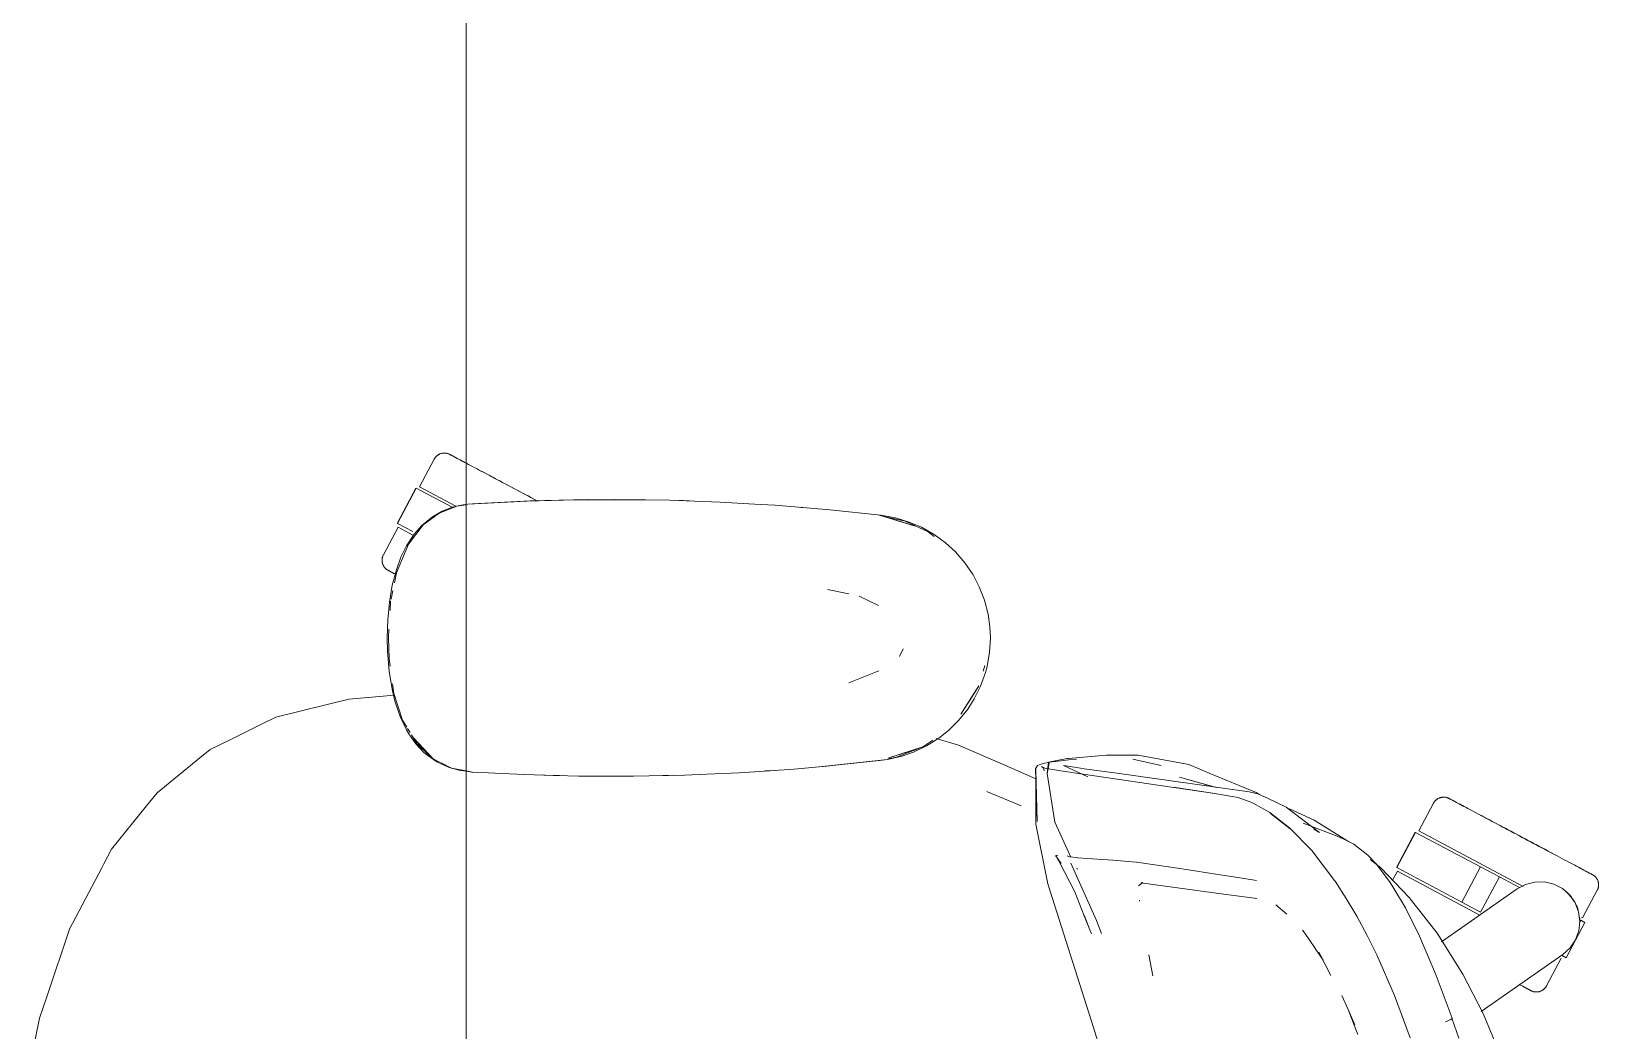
# Model space of a CAD drawing. Header units: millimetres. Extents: x 79795 to 317870, y -36033 to 97293.
# Drawn here: x 168451 to 169001, y 17130 to 17480 of the extents above; entities that cross this region are included whole.
import ezdxf

# ---------------------------------------------------------------- set-up
doc = ezdxf.new("R2010")
doc.units = ezdxf.units.MM
doc.header["$MEASUREMENT"] = 0
doc.layers.add('G-IMPT', color=8, linetype='CONTINUOUS', lineweight=9)
doc.layers.add('I-FURN', color=8, linetype='CONTINUOUS', lineweight=9)

msp = doc.modelspace()

# ---------------------------------------------------------------- linework, layer by layer
at = {"layer": 'G-IMPT'}
for p, q in [((168626.17, 17315.7), (168604.38, 17314.61)), ((168624.96, 17315.66), (168604.38, 17314.61)), ((168626.17, 17315.7), (168605.99, 17314.73)), ((168646.36, 17316.17), (168624.96, 17315.66)), ((168636.52, 17316), (168624.96, 17315.66)), ((168624.96, 17315.66), (168626.17, 17315.7)), ((168646.36, 17316.17), (168626.17, 17315.7)), ((168636.52, 17316), (168655.75, 17316.21)), ((168646.36, 17316.17), (168636.52, 17316)), ((168666.54, 17316.12), (168636.52, 17316)), ((168644.32, 17316.15), (168642.41, 17316.07)), ((168647.26, 17316.12), (168644.32, 17316.15)), ((168666.54, 17316.12), (168646.36, 17316.17)), ((168666.54, 17316.12), (168655.75, 17316.21)), ((168666.54, 17316.12), (168674.96, 17315.95)), ((168686.72, 17315.57), (168674.96, 17315.95)), ((168679.9, 17315.82), (168678.4, 17315.83)), ((168681.83, 17315.71), (168679.9, 17315.82)), ((168686.72, 17315.57), (168692.74, 17315.31)), ((168706.88, 17314.5), (168692.74, 17315.31)), ((168591.92, 17310.2), (168588.18, 17307.12)), ((168594.32, 17311.49), (168588.7, 17307.32)), ((168595.35, 17312.16), (168591.92, 17310.2)), ((168600.52, 17313.9), (168594.32, 17311.49)), ((168595.35, 17312.16), (168599, 17313.55)), ((168600.34, 17313.92), (168599, 17313.55)), ((168600.34, 17313.92), (168602.74, 17314.36)), ((168600.52, 17313.9), (168603.69, 17314.38)), ((168604.38, 17314.61), (168602.74, 17314.36)), ((168604.38, 17314.61), (168605.99, 17314.73)), ((168711.97, 17314.18), (168706.88, 17314.5)), ((168711.97, 17314.18), (168727.03, 17312.93)), ((168720.15, 17313.53), (168721.83, 17313.36)), ((168727.03, 17312.93), (168731.16, 17312.58)), ((168731.16, 17312.58), (168749.08, 17310.68)), ((168748.57, 17310.68), (168761.03, 17306.85)), ((168748.57, 17310.68), (168751.88, 17309.76)), ((168749.08, 17310.68), (168754.12, 17309.78)), ((168757.54, 17308.63), (168749.13, 17310.55)), ((168761.03, 17306.85), (168751.88, 17309.76)), ((168758.99, 17308.32), (168754.12, 17309.78)), ((168582.86, 17300.03), (168585.51, 17304.08)), ((168588.7, 17307.32), (168583.48, 17300.53)), ((168585.51, 17304.08), (168588.18, 17307.12)), ((168757.54, 17308.63), (168765.6, 17304.9)), ((168763.23, 17306.51), (168758.99, 17308.32)), ((168763.23, 17306.51), (168767.67, 17303.99)), ((168767.71, 17303.3), (168765.6, 17304.9)), ((168771.75, 17301), (168767.67, 17303.99)), ((168582.86, 17300.03), (168580.88, 17295.96)), ((168583.48, 17300.53), (168581.64, 17296.14)), ((168771.75, 17301), (168775.19, 17297.83)), ((168579.29, 17291.63), (168580.88, 17295.96)), ((168579.32, 17290.51), (168581.64, 17296.14)), ((168778.51, 17294), (168775.19, 17297.83)), ((168781.34, 17289.83), (168778.51, 17294)), ((168579.29, 17291.63), (168577.86, 17286.15)), ((168579.32, 17290.51), (168578.61, 17287.05)), ((168781.34, 17289.83), (168783.53, 17285.67)), ((168576.86, 17280.21), (168577.86, 17286.15)), ((168578.04, 17284.3), (168577.42, 17281.25)), ((168730.37, 17284.71), (168737.8, 17283.14)), ((168748.2, 17279.1), (168741.41, 17282.37)), ((168783.53, 17285.67), (168785.36, 17280.95)), ((168576.86, 17280.21), (168576.3, 17274.06)), ((168577.28, 17280.55), (168577.08, 17277.35)), ((168786.63, 17276.09), (168785.36, 17280.95)), ((168576.12, 17267.73), (168576.3, 17274.06)), ((168786.63, 17276.09), (168787.27, 17271.57)), ((168787.45, 17267.73), (168787.27, 17271.57)), ((168576.2, 17263.22), (168576.12, 17267.73)), ((168576.68, 17270.84), (168576.49, 17267.73)), ((168576.72, 17260.56), (168576.49, 17267.73)), ((168787.45, 17267.73), (168787.15, 17262.69)), ((168576.2, 17263.22), (168576.78, 17255.9)), ((168576.72, 17260.56), (168577.11, 17257.78)), ((168755.82, 17261.68), (168755.52, 17261.23)), ((168756.83, 17263.9), (168755.82, 17261.68)), ((168787.15, 17262.69), (168786.27, 17257.74)), ((168577.9, 17249.14), (168576.78, 17255.9)), ((168737.87, 17252.01), (168748.29, 17256.15)), ((168783.99, 17250.84), (168785.7, 17255.61)), ((168784.91, 17256.05), (168785.52, 17258.08)), ((168786.27, 17257.74), (168785.7, 17255.61)), ((168578.87, 17245.22), (168577.9, 17249.14)), ((168577.98, 17251.59), (168578.45, 17248.3)), ((168783.35, 17250.93), (168777.02, 17240.98)), ((168783.35, 17250.93), (168781.19, 17247.26)), ((168783.99, 17250.84), (168781.75, 17246.33)), ((168537.1, 17239.95), (168555.04, 17244.36)), ((168555.04, 17244.36), (168557.41, 17244.94)), ((168562.7, 17246.24), (168557.41, 17244.94)), ((168578.58, 17247.68), (168562.7, 17246.24)), ((168578.45, 17248.3), (168581.48, 17238.91)), ((168578.87, 17245.22), (168580.61, 17240.13)), ((168781.19, 17247.26), (168777.02, 17240.98)), ((168781.75, 17246.33), (168779.49, 17242.78)), ((168532.73, 17237.81), (168537.1, 17239.95)), ((168580.61, 17240.13), (168582.82, 17235.49)), ((168581.48, 17238.91), (168582.94, 17236.46)), ((168776.3, 17238.8), (168772.69, 17235.25)), ((168776.3, 17238.8), (168779.49, 17242.78)), ((168532.73, 17237.81), (168521.27, 17232.16)), ((168582.82, 17235.49), (168583.62, 17234.12)), ((168583.22, 17235.99), (168584.08, 17234.55)), ((168586.07, 17230.66), (168583.62, 17234.12)), ((168584.56, 17233.76), (168586.44, 17230.61)), ((168585.25, 17232.7), (168586.53, 17231.23)), ((168585.25, 17232.7), (168592.15, 17225.3)), ((168765.06, 17229.9), (168769.38, 17232.63)), ((168772.69, 17235.25), (168769.38, 17232.63)), ((168510.45, 17225.66), (168514.1, 17228.63)), ((168514.1, 17228.63), (168521.27, 17232.16)), ((168588.94, 17227.62), (168586.07, 17230.66)), ((168586.44, 17230.61), (168592.15, 17225.3)), ((168586.66, 17231.07), (168589.74, 17227.54)), ((168588.94, 17227.62), (168590.26, 17226.48)), ((168592.15, 17225.3), (168589.74, 17227.54)), ((168763.74, 17229.51), (168751.88, 17225.69)), ((168761.03, 17228.61), (168751.88, 17225.69)), ((168754.52, 17225.9), (168763.74, 17229.51)), ((168760.48, 17227.71), (168756.35, 17226.26)), ((168765.06, 17229.9), (168760.48, 17227.71)), ((168763.74, 17229.51), (168761.03, 17228.61)), ((168763.74, 17229.51), (168767.31, 17231.93)), ((168776.22, 17230.19), (168768.4, 17232.44)), ((168776.22, 17230.19), (168787.35, 17225.33)), ((168510.45, 17225.66), (168495.5, 17213.49)), ((168593.48, 17224.28), (168590.26, 17226.48)), ((168594.39, 17224.2), (168592.15, 17225.3)), ((168593.48, 17224.28), (168597.8, 17222.29)), ((168594.75, 17224.02), (168598.64, 17222.1)), ((168601.76, 17221.23), (168597.8, 17222.29)), ((168598.64, 17222.1), (168603.69, 17221.16)), ((168708.26, 17221.04), (168718.55, 17221.77)), ((168729.95, 17222.76), (168718.55, 17221.77)), ((168751.38, 17225.11), (168728.43, 17222.65)), ((168728.43, 17222.65), (168748.57, 17224.78)), ((168751.38, 17225.11), (168729.95, 17222.76)), ((168751.38, 17225.11), (168748.57, 17224.78)), ((168751.38, 17225.11), (168756.35, 17226.26)), ((168751.46, 17225.32), (168754.52, 17225.9)), ((168787.35, 17225.33), (168795.18, 17221.91)), ((168795.18, 17221.91), (168803.35, 17218.34)), ((168803.21, 17221.9), (168803.61, 17222.47)), ((168803.21, 17221.9), (168803.4, 17221.03)), ((168803.82, 17203.34), (168803.24, 17221.78)), ((168803.24, 17221.78), (168803.34, 17221.32)), ((168803.98, 17222.96), (168803.61, 17222.47)), ((168803.98, 17222.96), (168804.52, 17223.29)), ((168806.38, 17223.84), (168804.52, 17223.29)), ((168805.87, 17222.24), (168805.37, 17222.64)), ((168806.47, 17222.08), (168805.37, 17222.64)), ((168806.47, 17222.08), (168805.85, 17222.25)), ((168805.85, 17222.25), (168812.11, 17221.14)), ((168806.19, 17221.7), (168805.87, 17222.24)), ((168806.19, 17221.7), (168806.27, 17221.2)), ((168809.66, 17224.37), (168806.38, 17223.84)), ((168807.98, 17223.78), (168807.3, 17220.19)), ((168807.36, 17220.23), (168807.75, 17224.19)), ((168807.98, 17223.78), (168807.36, 17220.23)), ((168810.07, 17224.63), (168807.75, 17224.19)), ((168809.66, 17224.37), (168810.27, 17224.45)), ((168810.07, 17224.63), (168814.32, 17225.44)), ((168814.96, 17224.96), (168810.27, 17224.45)), ((168821.52, 17219.04), (168813.08, 17223.05)), ((168813.08, 17223.05), (168813.95, 17222.9)), ((168813.95, 17222.9), (168818.97, 17222.07)), ((168814.79, 17225.48), (168814.32, 17225.44)), ((168824.12, 17226.29), (168814.79, 17225.48)), ((168814.96, 17224.96), (168817.55, 17225.18)), ((168818.97, 17222.07), (168820.27, 17221.86)), ((168830.93, 17220.42), (168820.27, 17221.86)), ((168824.12, 17226.29), (168828.07, 17226.63)), ((168828.07, 17226.63), (168832.24, 17226.63)), ((168839.21, 17226.6), (168832.24, 17226.63)), ((168837.34, 17225.19), (168846.65, 17223.15)), ((168839.21, 17226.6), (168856.91, 17223.36)), ((168846.65, 17223.15), (168847.23, 17222.99)), ((168856.91, 17223.36), (168860.76, 17221.77)), ((168864.13, 17220.38), (168860.76, 17221.77)), ((168603.69, 17220.99), (168601.76, 17221.23)), ((168603.69, 17221.16), (168605.99, 17220.73)), ((168605.76, 17220.73), (168603.69, 17220.99)), ((168611.43, 17220.44), (168605.76, 17220.73)), ((168611.43, 17220.44), (168623.99, 17219.83)), ((168627.53, 17219.7), (168623.99, 17219.83)), ((168643.2, 17219.33), (168627.53, 17219.7)), ((168630.93, 17219.65), (168634.26, 17219.5)), ((168636.48, 17219.5), (168634.26, 17219.5)), ((168643.2, 17219.33), (168647.72, 17219.27)), ((168647.72, 17219.27), (168662.43, 17219.28)), ((168667.9, 17219.35), (168662.43, 17219.28)), ((168667.9, 17219.35), (168680.21, 17219.65)), ((168674.68, 17219.49), (168672.6, 17219.49)), ((168676.34, 17219.57), (168674.68, 17219.49)), ((168688.09, 17219.94), (168680.21, 17219.65)), ((168688.09, 17219.94), (168699.39, 17220.48)), ((168708.26, 17221.04), (168699.39, 17220.48)), ((168710.3, 17221.18), (168708.4, 17221.09)), ((168710.3, 17221.18), (168711.72, 17221.31)), ((168803.82, 17203.34), (168803.34, 17221.32)), ((168803.38, 17202.45), (168803.34, 17221.32)), ((168803.34, 17221.32), (168803.38, 17221.14)), ((168803.4, 17221.03), (168803.38, 17221.14)), ((168810.01, 17203.15), (168807.3, 17220.19)), ((168819.96, 17220.03), (168812.11, 17221.14)), ((168850.84, 17215.47), (168819.96, 17220.03)), ((168830.93, 17220.42), (168878.15, 17213.74)), ((168853.72, 17218.87), (168865.22, 17215.62)), ((168853.72, 17218.87), (168866.67, 17215.36)), ((168880.58, 17213.58), (168864.13, 17220.38)), ((168495.5, 17213.49), (168491.74, 17208.83)), ((168786.12, 17213.91), (168786.38, 17213.8)), ((168798.24, 17208.88), (168786.38, 17213.8)), ((168850.84, 17215.47), (168866.03, 17213.15)), ((168851.44, 17215.38), (168866.61, 17213.08)), ((168851.44, 17215.38), (168866.03, 17213.15)), ((168874.28, 17211.78), (168866.61, 17213.08)), ((168879.07, 17210.03), (168874.28, 17211.78)), ((168878.15, 17213.74), (168881.14, 17213.1)), ((168881.75, 17212.81), (168880.58, 17213.58)), ((168884.5, 17211.53), (168881.14, 17213.1)), ((168891.08, 17208.46), (168884.5, 17211.53)), ((168479.53, 17193.69), (168491.74, 17208.83)), ((168879.07, 17210.03), (168879.49, 17209.81)), ((168885.32, 17206.52), (168879.49, 17209.81)), ((168892.29, 17201.11), (168885.32, 17206.52)), ((168885.55, 17206.2), (168892.5, 17200.8)), ((168885.55, 17206.2), (168888.93, 17203.61)), ((168902.73, 17199.55), (168891.08, 17208.46)), ((168900.84, 17203.84), (168892.21, 17207.82)), ((168807.58, 17181.49), (168803.38, 17202.45)), ((168810.01, 17203.15), (168815.6, 17190.86)), ((168892.5, 17200.8), (168888.93, 17203.61)), ((168892.29, 17201.11), (168900.03, 17193.2)), ((168897.07, 17202.78), (168908.98, 17198.27)), ((168902.73, 17199.55), (168900.78, 17200.66)), ((168912.29, 17196.72), (168900.84, 17203.84)), ((168911.21, 17197.2), (168908.98, 17198.27)), ((168913.65, 17196.02), (168911.21, 17197.2)), ((168912.29, 17196.72), (168913.05, 17196.22)), ((168913.65, 17196.02), (168914.78, 17195.41)), ((168914.78, 17195.41), (168919.65, 17191.55)), ((168479.53, 17193.69), (168476.82, 17188.56)), ((168810.38, 17191.34), (168810.34, 17191.17)), ((168810.4, 17191.47), (168810.38, 17191.34)), ((168810.38, 17191.34), (168812.22, 17188.64)), ((168810.38, 17191.34), (168811.72, 17188.88)), ((168811.09, 17191.62), (168810.4, 17191.47)), ((168817, 17178.78), (168811.72, 17188.88)), ((168814.36, 17191.31), (168815.13, 17191.03)), ((168815.19, 17191.01), (168815.13, 17191.03)), ((168817.65, 17190.72), (168815.19, 17191.01)), ((168824.55, 17168.67), (168815.63, 17188.83)), ((168817.65, 17190.72), (168818.02, 17190.68)), ((168821.43, 17190.43), (168818.02, 17190.68)), ((168821.43, 17190.43), (168830.28, 17189.79)), ((168838.52, 17189.18), (168830.28, 17189.79)), ((168838.6, 17189.16), (168838.52, 17189.18)), ((168838.6, 17189.16), (168853.81, 17186.96)), ((168900.03, 17193.2), (168908.05, 17182.77)), ((168922.54, 17188.52), (168919.65, 17191.55)), ((168920.54, 17190.1), (168924.21, 17187.1)), ((168476.1, 17187.19), (168465.8, 17167.68)), ((168476.1, 17187.19), (168476.82, 17188.56)), ((168818.01, 17186.66), (168817.57, 17186.93)), ((168853.81, 17186.96), (168855.37, 17186.71)), ((168855.37, 17186.71), (168867.14, 17184.84)), ((168868.8, 17184.58), (168867.14, 17184.84)), ((168875.63, 17183.52), (168868.8, 17184.58)), ((168875.63, 17183.52), (168880.71, 17182.77)), ((168922.54, 17188.52), (168927.25, 17182.39)), ((168924.21, 17187.1), (168934.17, 17176.81)), ((168823.57, 17131.25), (168807.58, 17181.49)), ((168817, 17178.78), (168820.26, 17170.31)), ((168839.26, 17180.79), (168840.82, 17182.03)), ((168840.11, 17181.9), (168840.38, 17181.95)), ((168867.44, 17178.16), (168840.11, 17181.9)), ((168840.61, 17181.99), (168840.38, 17181.95)), ((168867.44, 17178.16), (168880.8, 17176.38)), ((168908.05, 17182.77), (168908.22, 17182.51)), ((168912.1, 17176.41), (168908.22, 17182.51)), ((168927.25, 17182.39), (168928.12, 17181.1)), ((168932.85, 17173.1), (168928.12, 17181.1)), ((168839.61, 17175.84), (168839.65, 17175.49)), ((168880.8, 17176.38), (168880.33, 17176.53)), ((168891.3, 17170.88), (168887.39, 17174.22)), ((168912.1, 17176.41), (168915.87, 17170.19)), ((168937.16, 17164.5), (168932.85, 17173.1)), ((168937.38, 17164.05), (168932.85, 17173.1)), ((168932.85, 17173.1), (168933.16, 17172.51)), ((168937.38, 17164.05), (168933.16, 17172.51)), ((168943.97, 17164.21), (168934.17, 17176.81)), ((168465.8, 17167.68), (168464.93, 17166.02)), ((168822.28, 17165.41), (168820.25, 17170.51)), ((168820.25, 17170.51), (168821.65, 17166.98)), ((168820.26, 17170.31), (168822.28, 17165.41)), ((168826.3, 17164.09), (168824.55, 17168.67)), ((168919.44, 17163.4), (168915.87, 17170.19)), ((168456.78, 17141.93), (168464.93, 17166.02)), ((168822.28, 17165.41), (168822.83, 17163.99)), ((168897.57, 17164.25), (168896.82, 17165.35)), ((168901.07, 17159.12), (168897.57, 17164.25)), ((168919.44, 17163.4), (168922.82, 17156.67)), ((168937.16, 17164.5), (168937.38, 17164.05)), ((168937.38, 17164.05), (168942.15, 17153.09)), ((168943.97, 17164.21), (168952.95, 17149.91)), ((168844.29, 17149.36), (168842.88, 17156.62)), ((168901.46, 17158.54), (168901.07, 17159.12)), ((168904.02, 17154.78), (168901.46, 17158.54)), ((168904.02, 17154.78), (168902.51, 17157.56)), ((168906.7, 17149.45), (168902.51, 17157.56)), ((168929, 17142.44), (168922.82, 17156.67)), ((168942.15, 17153.09), (168943.63, 17149.41)), ((168943.63, 17149.41), (168949.2, 17134.45)), ((168952.95, 17149.91), (168960.04, 17136.14)), ((168456.78, 17141.93), (168454.26, 17134.49)), ((168910.57, 17142.41), (168912.77, 17137.56)), ((168929, 17142.44), (168934.46, 17127.56)), ((168451.39, 17120.67), (168454.26, 17134.49)), ((168912.77, 17137.56), (168915.08, 17132.12)), ((168912.77, 17137.56), (168915.49, 17130.48)), ((168947.93, 17133.67), (168948.76, 17134.05)), ((168947.93, 17133.67), (168948.58, 17133.95)), ((168948.58, 17133.95), (168948.76, 17134.05)), ((168949.17, 17134.32), (168948.76, 17134.05)), ((168948.76, 17134.05), (168949.15, 17134.27)), ((168949.17, 17134.32), (168949.15, 17134.27)), ((168949.17, 17134.32), (168949.16, 17134.45)), ((168949.16, 17134.45), (168951.57, 17127.52)), ((168949.2, 17134.45), (168949.17, 17134.32)), ((168967.56, 17118.16), (168960.04, 17136.14)), ((168823.57, 17131.25), (168832.75, 17101.28)), ((168916.16, 17128.76), (168915.49, 17130.48)), ((168947.93, 17133.67), (168946.88, 17133.24)), ((168946.88, 17133.24), (168947.47, 17133.47)), ((168947.93, 17133.67), (168947.47, 17133.47))]:
    msp.add_line(p, q, dxfattribs=at)
at = {"layer": 'I-FURN'}
for p, q in [((168603.69, 16187.72), (168603.69, 17787.72)), ((168603.69, 17787.72), (168603.69, 16187.72)), ((168593.33, 17331.38), (168593.45, 17331.49)), ((168593.45, 17331.49), (168593.57, 17331.59)), ((168593.57, 17331.59), (168593.7, 17331.69)), ((168593.7, 17331.69), (168593.83, 17331.79)), ((168593.83, 17331.79), (168593.96, 17331.88)), ((168593.96, 17331.88), (168594.1, 17331.96)), ((168594.1, 17331.96), (168594.24, 17332.04)), ((168594.24, 17332.04), (168594.39, 17332.11)), ((168594.39, 17332.11), (168594.54, 17332.17)), ((168594.54, 17332.17), (168594.68, 17332.23)), ((168594.68, 17332.23), (168594.84, 17332.29)), ((168594.84, 17332.29), (168594.99, 17332.34)), ((168594.99, 17332.34), (168595.15, 17332.38)), ((168595.15, 17332.38), (168595.3, 17332.41)), ((168595.3, 17332.41), (168595.46, 17332.44)), ((168595.46, 17332.44), (168595.62, 17332.47)), ((168595.62, 17332.47), (168595.78, 17332.48)), ((168595.78, 17332.48), (168595.94, 17332.49)), ((168595.94, 17332.49), (168596.1, 17332.5)), ((168596.1, 17332.5), (168596.27, 17332.49)), ((168596.27, 17332.49), (168596.43, 17332.48)), ((168596.43, 17332.48), (168596.59, 17332.47)), ((168596.59, 17332.47), (168596.75, 17332.45)), ((168596.75, 17332.45), (168596.9, 17332.42)), ((168596.9, 17332.42), (168597.06, 17332.38)), ((168597.06, 17332.38), (168597.22, 17332.34)), ((168597.22, 17332.34), (168597.37, 17332.29)), ((168597.37, 17332.29), (168597.52, 17332.24)), ((168597.52, 17332.24), (168597.67, 17332.18)), ((168597.67, 17332.18), (168597.82, 17332.12)), ((168597.82, 17332.12), (168597.97, 17332.04)), ((168597.97, 17332.04), (168598, 17332.02)), ((168598, 17332.02), (168598.02, 17332.01)), ((168598.01, 17332.02), (168598, 17332.02)), ((168598.05, 17332), (168598.01, 17332.02)), ((168598.02, 17332.01), (168598.09, 17331.98)), ((168598.13, 17331.95), (168598.05, 17332)), ((168598.09, 17331.98), (168598.19, 17331.93)), ((168598.26, 17331.89), (168598.13, 17331.95)), ((168598.19, 17331.93), (168598.33, 17331.85)), ((168598.42, 17331.8), (168598.26, 17331.89)), ((168598.33, 17331.85), (168598.51, 17331.76)), ((168598.62, 17331.7), (168598.42, 17331.8)), ((168598.51, 17331.76), (168598.73, 17331.64)), ((168598.86, 17331.57), (168598.62, 17331.7)), ((168598.73, 17331.64), (168598.98, 17331.5)), ((168599.14, 17331.42), (168598.86, 17331.57)), ((168598.98, 17331.5), (168599.28, 17331.35)), ((168599.46, 17331.25), (168599.14, 17331.42)), ((168592.55, 17330.36), (168587.4, 17320.67)), ((168592.55, 17330.36), (168592.63, 17330.5)), ((168592.63, 17330.5), (168592.72, 17330.64)), ((168592.72, 17330.64), (168592.81, 17330.77)), ((168592.81, 17330.77), (168592.9, 17330.9)), ((168592.9, 17330.9), (168593, 17331.03)), ((168593, 17331.03), (168593.11, 17331.15)), ((168593.11, 17331.15), (168593.22, 17331.27)), ((168593.22, 17331.27), (168593.33, 17331.38)), ((168599.28, 17331.35), (168599.62, 17331.17)), ((168599.81, 17331.06), (168599.46, 17331.25)), ((168599.62, 17331.17), (168599.99, 17330.97)), ((168600.21, 17330.85), (168599.81, 17331.06)), ((168599.99, 17330.97), (168600.4, 17330.75)), ((168600.64, 17330.62), (168600.21, 17330.85)), ((168600.4, 17330.75), (168600.85, 17330.51)), ((168601.1, 17330.38), (168600.64, 17330.62)), ((168600.85, 17330.51), (168601.33, 17330.26)), ((168601.6, 17330.11), (168601.1, 17330.38)), ((168601.33, 17330.26), (168601.84, 17329.98)), ((168602.14, 17329.83), (168601.6, 17330.11)), ((168601.84, 17329.98), (168602.4, 17329.69)), ((168602.71, 17329.52), (168602.14, 17329.83)), ((168602.4, 17329.69), (168602.98, 17329.38)), ((168603.31, 17329.2), (168602.71, 17329.52)), ((168603.94, 17328.87), (168603.31, 17329.2)), ((168604.61, 17328.51), (168603.94, 17328.87)), ((168605.3, 17328.14), (168604.61, 17328.51)), ((168606.02, 17327.76), (168605.3, 17328.14)), ((168606.77, 17327.36), (168606.02, 17327.76)), ((168607.55, 17326.95), (168606.77, 17327.36)), ((168608.35, 17326.52), (168607.55, 17326.95)), ((168609.17, 17326.09), (168608.35, 17326.52)), ((168608.73, 17326.32), (168609.56, 17325.88)), ((168610.02, 17325.63), (168609.17, 17326.09)), ((168600.07, 17313.94), (168587.4, 17320.67)), ((168609.56, 17325.88), (168610.42, 17325.42)), ((168610.89, 17325.17), (168610.02, 17325.63)), ((168610.42, 17325.42), (168611.29, 17324.96)), ((168611.78, 17324.7), (168610.89, 17325.17)), ((168611.29, 17324.96), (168612.19, 17324.48)), ((168612.68, 17324.22), (168611.78, 17324.7)), ((168612.19, 17324.48), (168613.1, 17324)), ((168613.6, 17323.73), (168612.68, 17324.22)), ((168613.1, 17324), (168614.03, 17323.5)), ((168614.54, 17323.23), (168613.6, 17323.73)), ((168614.03, 17323.5), (168614.98, 17323)), ((168615.49, 17322.73), (168614.54, 17323.23)), ((168614.98, 17323), (168615.93, 17322.49)), ((168616.46, 17322.21), (168615.49, 17322.73)), ((168615.93, 17322.49), (168616.9, 17321.97)), ((168617.43, 17321.69), (168616.46, 17322.21)), ((168616.9, 17321.97), (168617.88, 17321.45)), ((168618.41, 17321.17), (168617.43, 17321.69)), ((168617.88, 17321.45), (168618.87, 17320.93)), ((168619.41, 17320.64), (168618.41, 17321.17)), ((168618.87, 17320.93), (168619.86, 17320.4)), ((168620.4, 17320.11), (168619.41, 17320.64)), ((168586.11, 17320.23), (168579.54, 17307.87)), ((168579.71, 17307.77), (168586.28, 17320.14)), ((168586.28, 17320.14), (168598.79, 17313.49)), ((168619.86, 17320.4), (168620.86, 17319.87)), ((168621.4, 17319.58), (168620.4, 17320.11)), ((168620.86, 17319.87), (168621.87, 17319.34)), ((168622.41, 17319.05), (168621.4, 17319.58)), ((168621.87, 17319.34), (168622.87, 17318.8)), ((168623.41, 17318.51), (168622.41, 17319.05)), ((168622.87, 17318.8), (168623.88, 17318.27)), ((168624.42, 17317.98), (168623.41, 17318.51)), ((168623.88, 17318.27), (168624.88, 17317.73)), ((168625.42, 17317.45), (168624.42, 17317.98)), ((168624.88, 17317.73), (168625.88, 17317.2)), ((168626.42, 17316.91), (168625.42, 17317.45)), ((168625.88, 17317.2), (168626.88, 17316.67)), ((168627.41, 17316.39), (168626.42, 17316.91)), ((168626.88, 17316.67), (168627.87, 17316.14)), ((168628.4, 17315.86), (168627.41, 17316.39)), ((168627.87, 17316.14), (168628.85, 17315.62)), ((168579.89, 17306.54), (168574.74, 17296.86)), ((168585, 17304.96), (168579.71, 17307.77)), ((168585.08, 17303.78), (168579.89, 17306.54)), ((168574.27, 17295.12), (168574.28, 17295.28)), ((168574.27, 17294.96), (168574.27, 17295.12)), ((168574.27, 17294.8), (168574.27, 17294.96)), ((168574.28, 17294.64), (168574.27, 17294.8)), ((168574.28, 17295.28), (168574.3, 17295.44)), ((168574.3, 17294.48), (168574.28, 17294.64)), ((168574.3, 17295.44), (168574.32, 17295.6)), ((168574.32, 17294.32), (168574.3, 17294.48)), ((168574.32, 17295.6), (168574.35, 17295.76)), ((168574.35, 17294.16), (168574.32, 17294.32)), ((168574.35, 17295.76), (168574.38, 17295.92)), ((168574.39, 17294), (168574.35, 17294.16)), ((168574.38, 17295.92), (168574.43, 17296.07)), ((168574.43, 17293.84), (168574.39, 17294)), ((168574.43, 17296.07), (168574.47, 17296.23)), ((168574.48, 17293.69), (168574.43, 17293.84)), ((168574.47, 17296.23), (168574.53, 17296.38)), ((168574.53, 17293.54), (168574.48, 17293.69)), ((168574.53, 17296.38), (168574.59, 17296.53)), ((168574.59, 17293.39), (168574.53, 17293.54)), ((168574.59, 17296.53), (168574.65, 17296.68)), ((168574.66, 17293.24), (168574.59, 17293.39)), ((168574.65, 17296.68), (168574.72, 17296.82)), ((168574.73, 17293.1), (168574.66, 17293.24)), ((168574.72, 17296.82), (168574.74, 17296.86)), ((168574.81, 17292.96), (168574.73, 17293.1)), ((168574.89, 17292.82), (168574.81, 17292.96)), ((168574.98, 17292.68), (168574.89, 17292.82)), ((168575.07, 17292.55), (168574.98, 17292.68)), ((168575.17, 17292.43), (168575.07, 17292.55)), ((168575.28, 17292.3), (168575.17, 17292.43)), ((168575.39, 17292.18), (168575.28, 17292.3)), ((168575.5, 17292.07), (168575.39, 17292.18)), ((168575.62, 17291.96), (168575.5, 17292.07)), ((168575.74, 17291.85), (168575.62, 17291.96)), ((168575.87, 17291.75), (168575.74, 17291.85)), ((168576, 17291.66), (168575.87, 17291.75)), ((168576.13, 17291.57), (168576, 17291.66)), ((168576.27, 17291.49), (168576.13, 17291.57)), ((168576.41, 17291.41), (168576.27, 17291.49)), ((168576.41, 17291.4), (168576.41, 17291.41)), ((168576.41, 17291.41), (168576.43, 17291.4)), ((168576.46, 17291.38), (168576.41, 17291.4)), ((168576.43, 17291.4), (168576.49, 17291.37)), ((168576.54, 17291.34), (168576.46, 17291.38)), ((168576.49, 17291.37), (168576.59, 17291.31)), ((168576.66, 17291.27), (168576.54, 17291.34)), ((168576.59, 17291.31), (168576.73, 17291.24)), ((168576.82, 17291.19), (168576.66, 17291.27)), ((168576.73, 17291.24), (168576.91, 17291.14)), ((168577.02, 17291.08), (168576.82, 17291.19)), ((168576.91, 17291.14), (168577.13, 17291.02)), ((168577.26, 17290.95), (168577.02, 17291.08)), ((168577.13, 17291.02), (168577.39, 17290.89)), ((168577.54, 17290.8), (168577.26, 17290.95)), ((168577.39, 17290.89), (168577.69, 17290.73)), ((168577.86, 17290.64), (168577.54, 17290.8)), ((168577.69, 17290.73), (168578.02, 17290.55)), ((168578.22, 17290.45), (168577.86, 17290.64)), ((168578.02, 17290.55), (168578.39, 17290.35)), ((168578.61, 17290.24), (168578.22, 17290.45)), ((168578.39, 17290.35), (168578.8, 17290.13)), ((168579.04, 17290.01), (168578.61, 17290.24)), ((168943.24, 17210.59), (168943.35, 17210.71)), ((168943.35, 17210.71), (168943.46, 17210.82)), ((168943.46, 17210.82), (168943.58, 17210.93)), ((168943.58, 17210.93), (168943.7, 17211.03)), ((168943.7, 17211.03), (168943.83, 17211.13)), ((168943.83, 17211.13), (168943.96, 17211.23)), ((168943.96, 17211.23), (168944.09, 17211.32)), ((168944.09, 17211.32), (168944.23, 17211.4)), ((168944.23, 17211.4), (168944.37, 17211.48)), ((168944.37, 17211.48), (168944.52, 17211.55)), ((168944.52, 17211.55), (168944.67, 17211.61)), ((168944.67, 17211.61), (168944.81, 17211.67)), ((168944.81, 17211.67), (168944.97, 17211.73)), ((168944.97, 17211.73), (168945.12, 17211.78)), ((168945.12, 17211.78), (168945.28, 17211.82)), ((168945.28, 17211.82), (168945.43, 17211.85)), ((168945.43, 17211.85), (168945.59, 17211.88)), ((168945.59, 17211.88), (168945.75, 17211.91)), ((168945.75, 17211.91), (168945.91, 17211.92)), ((168945.91, 17211.92), (168946.07, 17211.93)), ((168946.07, 17211.93), (168946.23, 17211.94)), ((168946.23, 17211.94), (168946.4, 17211.93)), ((168946.4, 17211.93), (168946.56, 17211.92)), ((168946.56, 17211.92), (168946.72, 17211.91)), ((168946.72, 17211.91), (168946.88, 17211.89)), ((168946.88, 17211.89), (168947.03, 17211.86)), ((168947.03, 17211.86), (168947.19, 17211.82)), ((168947.19, 17211.82), (168947.35, 17211.78)), ((168947.35, 17211.78), (168947.5, 17211.73)), ((168947.5, 17211.73), (168947.65, 17211.68)), ((168947.65, 17211.68), (168947.8, 17211.62)), ((168947.8, 17211.62), (168947.95, 17211.56)), ((168947.95, 17211.56), (168948.1, 17211.48)), ((168948.1, 17211.48), (168948.13, 17211.46)), ((168948.13, 17211.46), (168948.15, 17211.45)), ((168948.14, 17211.46), (168948.13, 17211.46)), ((168948.18, 17211.44), (168948.14, 17211.46)), ((168948.15, 17211.45), (168948.22, 17211.42)), ((168948.26, 17211.4), (168948.18, 17211.44)), ((168948.22, 17211.42), (168948.32, 17211.37)), ((168948.39, 17211.33), (168948.26, 17211.4)), ((168948.32, 17211.37), (168948.46, 17211.29)), ((168948.55, 17211.24), (168948.39, 17211.33)), ((168948.46, 17211.29), (168948.64, 17211.2)), ((168948.75, 17211.14), (168948.55, 17211.24)), ((168948.64, 17211.2), (168948.86, 17211.08)), ((168948.99, 17211.01), (168948.75, 17211.14)), ((168948.86, 17211.08), (168949.11, 17210.94)), ((168949.27, 17210.86), (168948.99, 17211.01)), ((168949.11, 17210.94), (168949.41, 17210.79)), ((168949.59, 17210.69), (168949.27, 17210.86)), ((168949.41, 17210.79), (168949.75, 17210.61)), ((168949.94, 17210.5), (168949.59, 17210.69)), ((168949.75, 17210.61), (168950.12, 17210.41)), ((168942.68, 17209.8), (168937.53, 17200.11)), ((168942.68, 17209.8), (168942.76, 17209.94)), ((168942.76, 17209.94), (168942.85, 17210.08)), ((168942.85, 17210.08), (168942.94, 17210.21)), ((168942.94, 17210.21), (168943.03, 17210.34)), ((168943.03, 17210.34), (168943.13, 17210.47)), ((168943.13, 17210.47), (168943.24, 17210.59)), ((168950.34, 17210.29), (168949.94, 17210.5)), ((168950.12, 17210.41), (168950.53, 17210.19)), ((168950.77, 17210.07), (168950.34, 17210.29)), ((168950.53, 17210.19), (168950.98, 17209.95)), ((168951.23, 17209.82), (168950.77, 17210.07)), ((168950.98, 17209.95), (168951.46, 17209.7)), ((168951.73, 17209.55), (168951.23, 17209.82)), ((168951.46, 17209.7), (168951.97, 17209.42)), ((168952.27, 17209.27), (168951.73, 17209.55)), ((168951.97, 17209.42), (168952.53, 17209.13)), ((168952.84, 17208.96), (168952.27, 17209.27)), ((168952.53, 17209.13), (168953.11, 17208.82)), ((168953.44, 17208.64), (168952.84, 17208.96)), ((168954.07, 17208.31), (168953.44, 17208.64)), ((168954.74, 17207.95), (168954.07, 17208.31)), ((168955.43, 17207.59), (168954.74, 17207.95)), ((168956.15, 17207.2), (168955.43, 17207.59)), ((168956.9, 17206.8), (168956.15, 17207.2)), ((168957.68, 17206.39), (168956.9, 17206.8)), ((168958.48, 17205.96), (168957.68, 17206.39)), ((168959.3, 17205.53), (168958.48, 17205.96)), ((168958.86, 17205.76), (168959.69, 17205.32)), ((168960.15, 17205.08), (168959.3, 17205.53)), ((168959.69, 17205.32), (168960.55, 17204.86)), ((168936.24, 17199.67), (168929.67, 17187.31)), ((168974.14, 17180.65), (168937.53, 17200.11)), ((168961.02, 17204.61), (168960.15, 17205.08)), ((168960.55, 17204.86), (168961.42, 17204.4)), ((168961.91, 17204.14), (168961.02, 17204.61)), ((168961.42, 17204.4), (168962.32, 17203.92)), ((168962.81, 17203.66), (168961.91, 17204.14)), ((168962.32, 17203.92), (168963.23, 17203.44)), ((168963.73, 17203.17), (168962.81, 17203.66)), ((168963.23, 17203.44), (168964.16, 17202.94)), ((168964.67, 17202.67), (168963.73, 17203.17)), ((168964.16, 17202.94), (168965.11, 17202.44)), ((168965.62, 17202.17), (168964.67, 17202.67)), ((168965.11, 17202.44), (168966.06, 17201.93)), ((168966.59, 17201.65), (168965.62, 17202.17)), ((168966.06, 17201.93), (168967.03, 17201.42)), ((168967.56, 17201.14), (168966.59, 17201.65)), ((168967.03, 17201.42), (168968.01, 17200.9)), ((168968.54, 17200.61), (168967.56, 17201.14)), ((168968.01, 17200.9), (168969, 17200.37)), ((168969.54, 17200.09), (168968.54, 17200.61)), ((168969, 17200.37), (168969.99, 17199.84)), ((168970.53, 17199.56), (168969.54, 17200.09)), ((168969.99, 17199.84), (168970.99, 17199.31)), ((168929.84, 17187.22), (168936.41, 17199.58)), ((168936.41, 17199.58), (168959.12, 17187.5)), ((168971.53, 17199.02), (168970.53, 17199.56)), ((168970.99, 17199.31), (168972, 17198.78)), ((168972.54, 17198.49), (168971.53, 17199.02)), ((168972, 17198.78), (168973, 17198.24)), ((168973.54, 17197.95), (168972.54, 17198.49)), ((168973, 17198.24), (168974.01, 17197.71)), ((168974.55, 17197.42), (168973.54, 17197.95)), ((168974.01, 17197.71), (168975.01, 17197.17)), ((168975.55, 17196.89), (168974.55, 17197.42)), ((168975.01, 17197.17), (168976.01, 17196.64)), ((168976.55, 17196.36), (168975.55, 17196.89)), ((168976.01, 17196.64), (168977.01, 17196.11)), ((168977.54, 17195.83), (168976.55, 17196.36)), ((168977.01, 17196.11), (168978, 17195.58)), ((168978.53, 17195.3), (168977.54, 17195.83)), ((168978, 17195.58), (168978.98, 17195.06)), ((168979.51, 17194.78), (168978.53, 17195.3)), ((168978.98, 17195.06), (168979.96, 17194.54)), ((168980.48, 17194.27), (168979.51, 17194.78)), ((168979.96, 17194.54), (168980.92, 17194.03)), ((168981.44, 17193.76), (168980.48, 17194.27)), ((168980.92, 17194.03), (168981.87, 17193.53)), ((168982.38, 17193.26), (168981.44, 17193.76)), ((168981.87, 17193.53), (168982.81, 17193.03)), ((168983.31, 17192.76), (168982.38, 17193.26)), ((168982.81, 17193.03), (168983.73, 17192.54)), ((168984.22, 17192.28), (168983.31, 17192.76)), ((168983.73, 17192.54), (168984.64, 17192.05)), ((168985.12, 17191.8), (168984.22, 17192.28)), ((168986, 17191.33), (168985.12, 17191.8)), ((168986.85, 17190.88), (168986, 17191.33)), ((168987.69, 17190.43), (168986.85, 17190.88)), ((168988.5, 17190), (168987.69, 17190.43)), ((168989.29, 17189.58), (168988.5, 17190)), ((168990.05, 17189.18), (168989.29, 17189.58)), ((168990.79, 17188.79), (168990.05, 17189.18)), ((168991.49, 17188.41), (168990.79, 17188.79)), ((168930.02, 17185.98), (168928.34, 17182.83)), ((168952.55, 17175.14), (168929.84, 17187.22)), ((168958.72, 17170.73), (168930.02, 17185.98)), ((168952.55, 17175.14), (168959.12, 17187.5)), ((168959.12, 17187.5), (168965.76, 17183.97)), ((168959.19, 17171.61), (168965.76, 17183.97)), ((168965.76, 17183.97), (168972.82, 17180.22)), ((168992.17, 17188.05), (168991.49, 17188.41)), ((168992.82, 17187.71), (168992.17, 17188.05)), ((168993.43, 17187.38), (168992.82, 17187.71)), ((168994.02, 17187.07), (168993.43, 17187.38)), ((168993.71, 17187.23), (168994.28, 17186.93)), ((168994.57, 17186.77), (168994.02, 17187.07)), ((168994.28, 17186.93), (168994.81, 17186.65)), ((168995.09, 17186.5), (168994.57, 17186.77)), ((168994.81, 17186.65), (168995.31, 17186.38)), ((168995.57, 17186.24), (168995.09, 17186.5)), ((168995.31, 17186.38), (168995.78, 17186.13)), ((168996.01, 17186.01), (168995.57, 17186.24)), ((168995.78, 17186.13), (168996.21, 17185.9)), ((168996.42, 17185.79), (168996.01, 17186.01)), ((168996.21, 17185.9), (168996.6, 17185.69)), ((168996.8, 17185.59), (168996.42, 17185.79)), ((168996.6, 17185.69), (168996.96, 17185.5)), ((168997.13, 17185.41), (168996.8, 17185.59)), ((168996.96, 17185.5), (168997.27, 17185.34)), ((168997.43, 17185.25), (168997.13, 17185.41)), ((168997.27, 17185.34), (168997.55, 17185.19)), ((168997.69, 17185.12), (168997.43, 17185.25)), ((168997.55, 17185.19), (168997.79, 17185.06)), ((168997.91, 17185), (168997.69, 17185.12)), ((168997.79, 17185.06), (168998, 17184.95)), ((168998.09, 17184.9), (168997.91, 17185)), ((168998, 17184.95), (168998.16, 17184.87)), ((168998.23, 17184.83), (168998.09, 17184.9)), ((168998.16, 17184.87), (168998.28, 17184.8)), ((168998.33, 17184.78), (168998.23, 17184.83)), ((168998.28, 17184.8), (168998.36, 17184.76)), ((168998.39, 17184.74), (168998.33, 17184.78)), ((168998.36, 17184.76), (168998.4, 17184.74)), ((168998.41, 17184.73), (168998.39, 17184.74)), ((168998.4, 17184.74), (168998.41, 17184.73)), ((168998.41, 17184.73), (168998.55, 17184.65)), ((168998.55, 17184.65), (168998.69, 17184.57)), ((168998.69, 17184.57), (168998.82, 17184.48)), ((168998.82, 17184.48), (168998.95, 17184.39)), ((168998.95, 17184.39), (168999.08, 17184.29)), ((168999.08, 17184.29), (168999.2, 17184.18)), ((168999.2, 17184.18), (168999.32, 17184.07)), ((168999.32, 17184.07), (168999.43, 17183.96)), ((168999.43, 17183.96), (168999.54, 17183.84)), ((168999.54, 17183.84), (168999.65, 17183.71)), ((168999.65, 17183.71), (168999.74, 17183.59)), ((168999.74, 17183.59), (168999.84, 17183.46)), ((168999.84, 17183.46), (168999.93, 17183.32)), ((168999.93, 17183.32), (169000.01, 17183.18)), ((169000.01, 17183.18), (169000.09, 17183.04)), ((168945.52, 17161.25), (168971.95, 17179.76)), ((168971.95, 17179.76), (168974.93, 17181.34)), ((168974.93, 17181.34), (168978.2, 17182.17)), ((168978.2, 17182.17), (168981.57, 17182.2)), ((168981.57, 17182.2), (168984.85, 17181.41)), ((168984.85, 17181.41), (168987.85, 17179.86)), ((168987.85, 17179.86), (168990.39, 17177.64)), ((168989.55, 17178.5), (168988.13, 17179.66)), ((168991.85, 17175.72), (168989.55, 17178.5)), ((168994.93, 17169.6), (169000.08, 17179.28)), ((169000.1, 17179.32), (169000.08, 17179.28)), ((169000.09, 17183.04), (169000.16, 17182.9)), ((169000.17, 17179.47), (169000.1, 17179.32)), ((169000.16, 17182.9), (169000.23, 17182.75)), ((169000.23, 17179.61), (169000.17, 17179.47)), ((169000.23, 17182.75), (169000.29, 17182.6)), ((169000.29, 17179.76), (169000.23, 17179.61)), ((169000.29, 17182.6), (169000.34, 17182.45)), ((169000.35, 17179.91), (169000.29, 17179.76)), ((169000.34, 17182.45), (169000.39, 17182.3)), ((169000.39, 17180.07), (169000.35, 17179.91)), ((169000.39, 17182.3), (169000.43, 17182.14)), ((169000.43, 17180.22), (169000.39, 17180.07)), ((169000.43, 17182.14), (169000.47, 17181.98)), ((169000.47, 17180.38), (169000.43, 17180.22)), ((169000.47, 17181.98), (169000.49, 17181.82)), ((169000.5, 17180.54), (169000.47, 17180.38)), ((169000.49, 17181.82), (169000.52, 17181.67)), ((169000.52, 17180.7), (169000.5, 17180.54)), ((169000.52, 17181.67), (169000.53, 17181.5)), ((169000.54, 17180.86), (169000.52, 17180.7)), ((169000.53, 17181.5), (169000.54, 17181.34)), ((169000.54, 17181.34), (169000.55, 17181.18)), ((169000.55, 17181.18), (169000.54, 17181.02)), ((169000.54, 17181.02), (169000.54, 17180.86)), ((168959.19, 17171.61), (168952.55, 17175.14)), ((168990.39, 17177.64), (168992.33, 17174.88)), ((168992.33, 17174.88), (168993.54, 17171.73)), ((168989.16, 17155.67), (168995.74, 17168.03)), ((168993.54, 17171.73), (168993.97, 17168.39)), ((168993.97, 17168.39), (168993.59, 17165.04)), ((168994.34, 17168.77), (168993.94, 17168.02)), ((168994.43, 17168.73), (168994.34, 17168.77)), ((168994.34, 17168.77), (168995.74, 17168.03)), ((168994.93, 17169.6), (168994.55, 17169.8)), ((168992.41, 17161.87), (168990.52, 17159.09)), ((168993.59, 17165.04), (168992.41, 17161.87)), ((168988.01, 17156.83), (168959.41, 17136.81)), ((168989.16, 17155.67), (168987.77, 17156.41)), ((168987.77, 17156.41), (168987.86, 17156.37)), ((168990.52, 17159.09), (168988.01, 17156.83)), ((168982.26, 17145.78), (168987.41, 17155.47)), ((168972.68, 17146.31), (168973.22, 17146.03)), ((168973.49, 17145.88), (168972.97, 17146.16)), ((168973.22, 17146.03), (168973.72, 17145.76)), ((168973.97, 17145.63), (168973.49, 17145.88)), ((168973.72, 17145.76), (168974.18, 17145.52)), ((168974.42, 17145.39), (168973.97, 17145.63)), ((168974.18, 17145.52), (168974.61, 17145.29)), ((168974.83, 17145.17), (168974.42, 17145.39)), ((168974.61, 17145.29), (168975.01, 17145.08)), ((168975.2, 17144.97), (168974.83, 17145.17)), ((168975.01, 17145.08), (168975.36, 17144.89)), ((168975.54, 17144.8), (168975.2, 17144.97)), ((168975.36, 17144.89), (168975.68, 17144.72)), ((168975.83, 17144.64), (168975.54, 17144.8)), ((168975.68, 17144.72), (168975.96, 17144.57)), ((168981.49, 17144.76), (168981.37, 17144.65)), ((168981.6, 17144.87), (168981.49, 17144.76)), ((168981.71, 17144.99), (168981.6, 17144.87)), ((168981.82, 17145.11), (168981.71, 17144.99)), ((168981.92, 17145.24), (168981.82, 17145.11)), ((168982.01, 17145.37), (168981.92, 17145.24)), ((168982.1, 17145.51), (168982.01, 17145.37)), ((168982.19, 17145.64), (168982.1, 17145.51)), ((168982.26, 17145.78), (168982.19, 17145.64)), ((168976.09, 17144.5), (168975.83, 17144.64)), ((168975.96, 17144.57), (168976.2, 17144.44)), ((168976.31, 17144.38), (168976.09, 17144.5)), ((168976.2, 17144.44), (168976.4, 17144.34)), ((168976.49, 17144.29), (168976.31, 17144.38)), ((168976.4, 17144.34), (168976.56, 17144.25)), ((168976.63, 17144.21), (168976.49, 17144.29)), ((168976.56, 17144.25), (168976.68, 17144.19)), ((168976.73, 17144.16), (168976.63, 17144.21)), ((168976.68, 17144.19), (168976.77, 17144.14)), ((168976.79, 17144.13), (168976.73, 17144.16)), ((168976.77, 17144.14), (168976.81, 17144.12)), ((168976.81, 17144.12), (168976.79, 17144.13)), ((168976.85, 17144.1), (168976.81, 17144.12)), ((168976.81, 17144.12), (168976.81, 17144.12)), ((168976.99, 17144.03), (168976.85, 17144.1)), ((168977.14, 17143.96), (168977, 17144.03)), ((168977.29, 17143.9), (168977.14, 17143.96)), ((168977.45, 17143.85), (168977.29, 17143.9)), ((168977.6, 17143.8), (168977.45, 17143.85)), ((168977.76, 17143.76), (168977.6, 17143.8)), ((168977.91, 17143.72), (168977.76, 17143.76)), ((168978.07, 17143.7), (168977.91, 17143.72)), ((168978.23, 17143.67), (168978.07, 17143.7)), ((168978.39, 17143.66), (168978.23, 17143.67)), ((168978.55, 17143.65), (168978.39, 17143.66)), ((168978.71, 17143.65), (168978.55, 17143.65)), ((168978.88, 17143.65), (168978.71, 17143.65)), ((168979.04, 17143.66), (168978.88, 17143.65)), ((168979.2, 17143.68), (168979.04, 17143.66)), ((168979.36, 17143.7), (168979.2, 17143.68)), ((168979.51, 17143.73), (168979.36, 17143.7)), ((168979.67, 17143.76), (168979.51, 17143.73)), ((168979.83, 17143.8), (168979.67, 17143.76)), ((168979.98, 17143.85), (168979.83, 17143.8)), ((168980.13, 17143.91), (168979.98, 17143.85)), ((168980.28, 17143.97), (168980.13, 17143.91)), ((168980.43, 17144.03), (168980.28, 17143.97)), ((168980.57, 17144.1), (168980.43, 17144.03)), ((168980.72, 17144.18), (168980.57, 17144.1)), ((168980.85, 17144.27), (168980.72, 17144.18)), ((168980.99, 17144.35), (168980.85, 17144.27)), ((168981.12, 17144.45), (168980.99, 17144.35)), ((168981.25, 17144.55), (168981.12, 17144.45)), ((168981.37, 17144.65), (168981.25, 17144.55))]:
    msp.add_line(p, q, dxfattribs=at)
for points in [[(168989.91, 17178.16), (168990.31, 17177.76), (168990.67, 17177.35), (168991, 17176.93)], [(168993.87, 17169.83), (168993.91, 17169.45), (168993.95, 17168.79), (168993.95, 17168.25), (168993.94, 17168.02)]]:
    msp.add_open_spline(points, degree=3, dxfattribs=at)
msp.add_open_spline([(168992.61, 17174.32), (168992.69, 17174.17), (168992.97, 17173.53), (168993.2, 17172.91), (168993.34, 17172.44)], degree=3, knots=[-0.5319761, -0.5319761, -0.5319761, -0.5319761, -0.5, -0.4, -0.4, -0.4, -0.4], dxfattribs=at)

doc.saveas('drawing.dxf')
